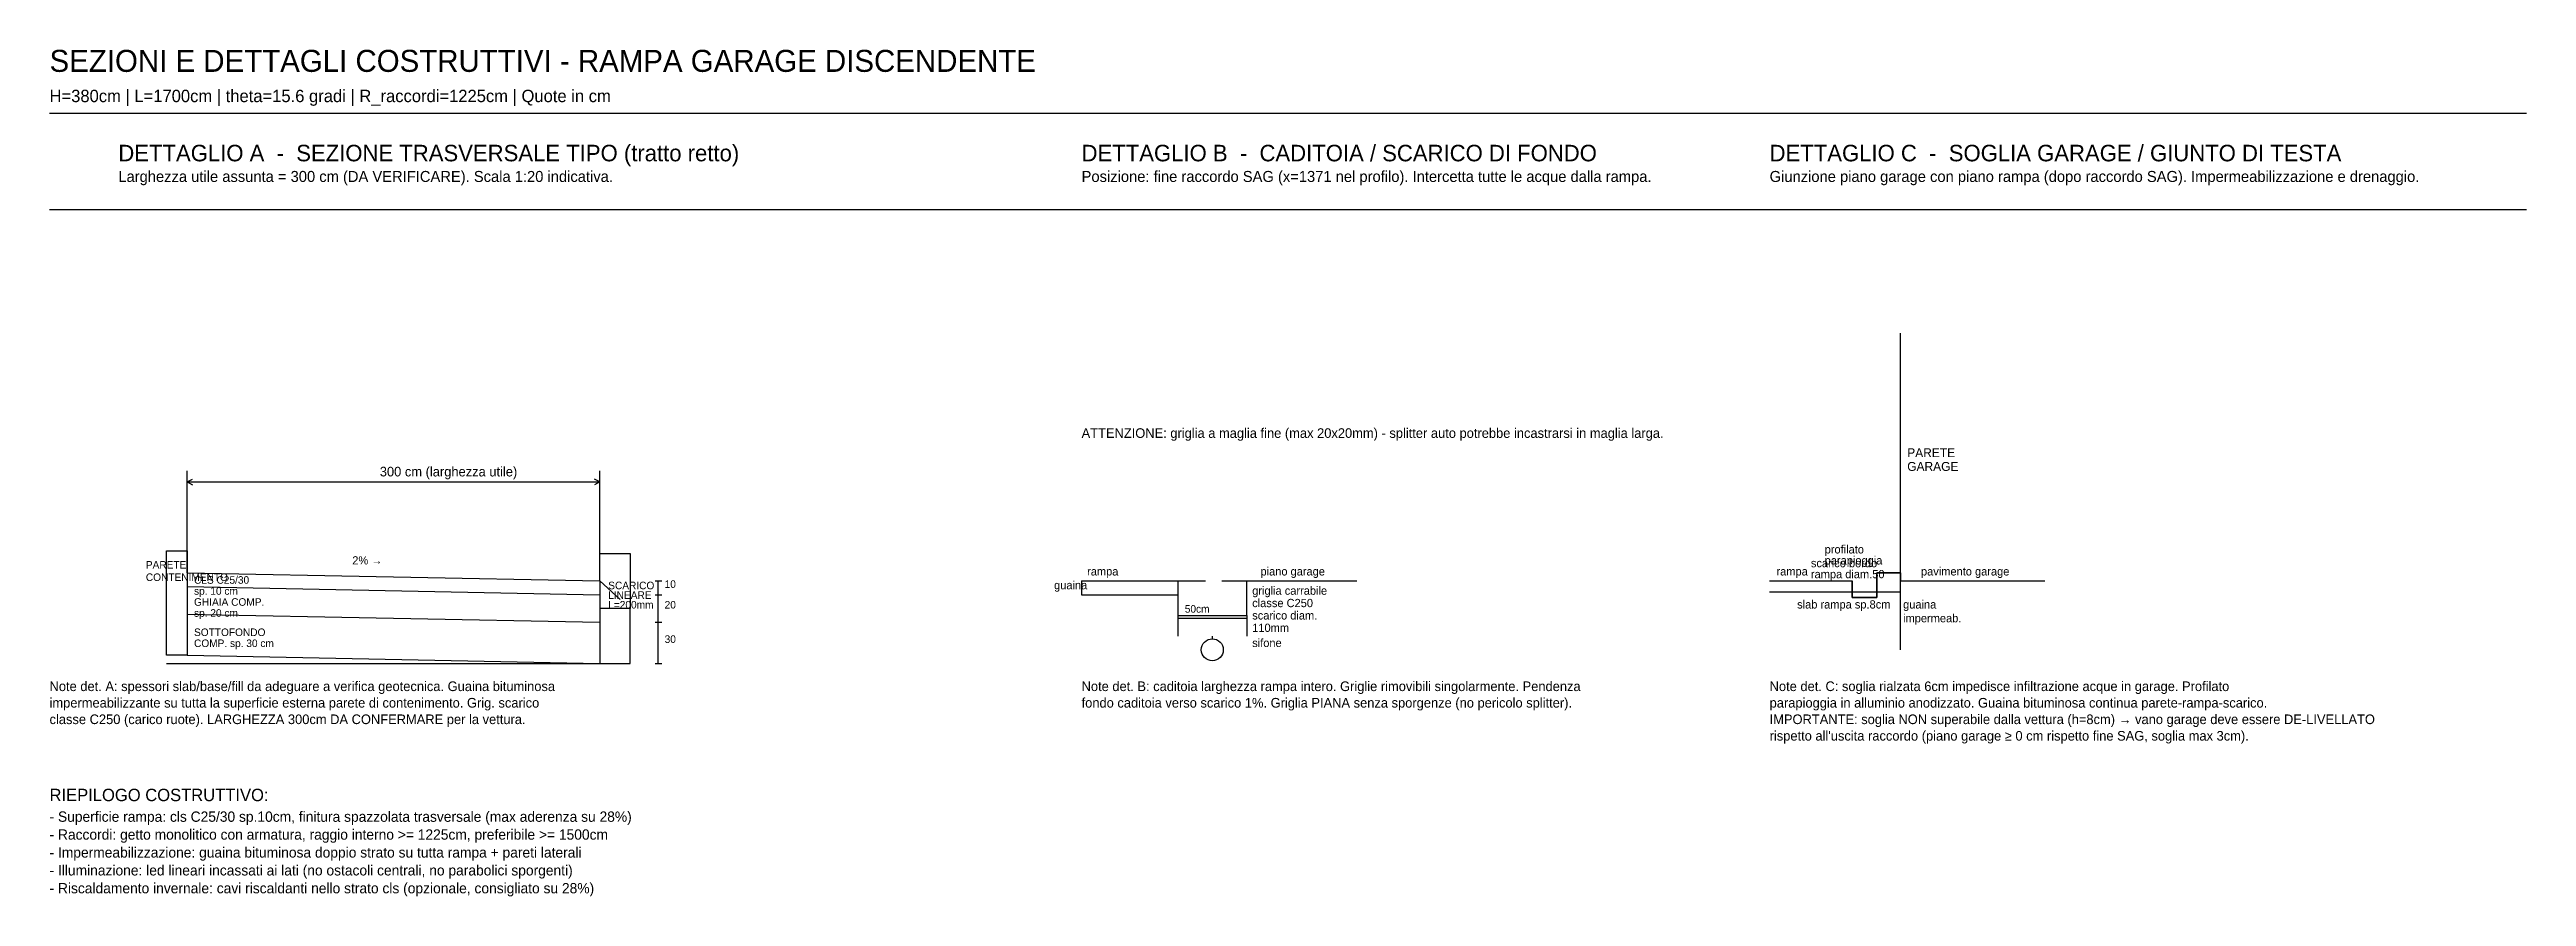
# Model space of a CAD drawing. Header units: centimetres. Extents: x -250 to 1550, y -229 to 386.
import ezdxf

# ---------------------------------------------------------------- set-up
doc = ezdxf.new("R2010")
doc.units = ezdxf.units.CM
doc.header["$LTSCALE"] = 4
doc.linetypes.add('DASHED', pattern=[8, 5, -3])
for name, color, linetype in [('GUAINA', 1, 'CONTINUOUS'), ('QUOTE', 5, 'CONTINUOUS'), ('REF', 8, 'DASHED'), ('STRUTTURA', 2, 'CONTINUOUS'), ('TERRENO', 3, 'CONTINUOUS'), ('TESTO', 7, 'CONTINUOUS')]:
    doc.layers.add(name, color=color, linetype=linetype)

msp = doc.modelspace()

# ---------------------------------------------------------------- linework, layer by layer
at = {"layer": 'GUAINA'}
for p, q in [((500, 0), (500, -10)), ((1060, -12), (1060, 0)), ((1095, 6), (1078, 6)), ((1078, 6), (1078, -12)), ((1095, -40), (1095, 6)), ((500, -10), (570, -10)), ((1078, -12), (1060, -12))]:
    msp.add_line(p, q, dxfattribs=at)
at = {"layer": 'QUOTE'}
for p, q in [((-150, 6), (-150, 80)), ((-150, 72), (-146, 74)), ((-150, 72), (150, 72)), ((-150, 72), (-146, 70)), ((150, 72), (146, 74)), ((150, 72), (146, 70)), ((150, 0), (150, 80)), ((190, 0), (195, 0)), ((192, 0), (192, -60)), ((190, -10), (195, -10)), ((190, -30), (195, -30)), ((570, -25), (570, -28)), ((570, -27), (620, -27)), ((620, -25), (620, -28)), ((190, -60), (195, -60))]:
    msp.add_line(p, q, dxfattribs=at)
at = {"layer": 'REF'}
for p, q in [((150, 0), (172, -20)), ((570, 0), (620, 0))]:
    msp.add_line(p, q, dxfattribs=at)
at = {"layer": 'STRUTTURA'}
for p, q in [((1095, -50), (1095, 180)), ((-165, -54), (-165, 22)), ((-165, 22), (-150, 22)), ((-150, 22), (-150, 6)), ((150, 0), (150, 20)), ((150, 20), (172, 20)), ((172, 20), (172, -20)), ((-150, 6), (150, 0)), ((-150, 6), (-150, -54)), ((150, 0), (150, -60)), ((500, 0), (570, 0)), ((570, 0), (570, -25)), ((620, -25), (620, 0)), ((620, 0), (700, 0)), ((1000, 0), (1060, 0)), ((1060, 0), (1060, -12)), ((1078, 0), (1078, 6)), ((1078, 6), (1095, 6)), ((1078, -12), (1078, 0)), ((1095, 6), (1095, 0)), ((1095, 0), (1200, 0)), ((-150, -4), (150, -10)), ((1095, -8), (1000, -8)), ((1060, -12), (1078, -12)), ((-150, -24), (150, -30)), ((172, -20), (150, -20)), ((150, -20), (150, -60)), ((172, -60), (172, -20)), ((570, -25), (620, -25)), ((570, -25), (570, -40)), ((620, -25), (620, -40)), ((-150, -54), (-165, -54)), ((595, -40), (595, -42)), ((-165, -60), (172, -60))]:
    msp.add_line(p, q, dxfattribs=at)
msp.add_circle((595, -50), 8, dxfattribs=at)
at = {"layer": 'TERRENO'}
msp.add_line((-150, -54), (150, -60), dxfattribs=at)
at = {"layer": 'TESTO'}
for p, q in [((-250, 340), (1550, 340)), ((-250, 270), (1550, 270))]:
    msp.add_line(p, q, dxfattribs=at)

# ---------------------------------------------------------------- texts
at = {"layer": 'GUAINA'}
for s, p in [('guaina', (480, -6)), ('guaina', (1097, -20)), ('impermeab.', (1097, -30))]:
    msp.add_text(s, height=6, dxfattribs=at).set_placement(p)
at = {"layer": 'QUOTE'}
for s, height, p in [('300 cm (larghezza utile)', 7, (-10, 76)), ('10', 5.5, (197, -5)), ('20', 5.5, (197, -20)), ('50cm', 5.5, (575, -23)), ('30', 5.5, (197, -45))]:
    msp.add_text(s, height=height, dxfattribs=at).set_placement(p)
at = {"layer": 'TESTO'}
for s, height, p in [('SEZIONI E DETTAGLI COSTRUTTIVI - RAMPA GARAGE DISCENDENTE', 16, (-250, 370)), ('H=380cm | L=1700cm | theta=15.6 gradi | R_raccordi=1225cm | Quote in cm', 9, (-250, 348)), ('DETTAGLIO A  -  SEZIONE TRASVERSALE TIPO (tratto retto)', 12, (-200, 305)), ('DETTAGLIO B  -  CADITOIA / SCARICO DI FONDO', 12, (500, 305)), ('DETTAGLIO C  -  SOGLIA GARAGE / GIUNTO DI TESTA', 12, (1000, 305)), ('Larghezza utile assunta = 300 cm (DA VERIFICARE). Scala 1:20 indicativa.', 8, (-200, 290)), ('Posizione: fine raccordo SAG (x=1371 nel profilo). Intercetta tutte le acque dalla rampa.', 8, (500, 290)), ('Giunzione piano garage con piano rampa (dopo raccordo SAG). Impermeabilizzazione e drenaggio.', 8, (1000, 290)), ('ATTENZIONE: griglia a maglia fine (max 20x20mm) - splitter auto potrebbe incastrarsi in maglia larga.', 7, (500, 104)), ('PARETE', 6.5, (1100, 90)), ('GARAGE', 6.5, (1100, 80)), ('2% →', 6, (-30, 12)), ('profilato', 6, (1040, 20)), ('parapioggia', 6, (1040, 12)), ('CONTENIMENTO', 5.5, (-180, 0)), ('PARETE', 5.5, (-180, 9)), ('CLS C25/30', 5.5, (-145, -2)), ('rampa', 6, (504, 4)), ('piano garage', 6, (630, 4)), ('rampa', 6, (1005, 4)), ('scarico bordo', 6, (1030, 10)), ('rampa diam.50', 6, (1030, 2)), ('pavimento garage', 6, (1110, 4)), ('sp. 10 cm', 5.5, (-145, -10)), ('GHIAIA COMP.', 5.5, (-145, -18)), ('SCARICO', 5.5, (156, -6)), ('LINEARE', 5.5, (156, -13)), ('L=200mm', 5.5, (156, -20)), ('griglia carrabile', 6, (624, -10)), ('classe C250', 6, (624, -19)), ('slab rampa sp.8cm', 6, (1020, -20)), ('sp. 20 cm', 5.5, (-145, -26)), ('SOTTOFONDO', 5.5, (-145, -40)), ('scarico diam.', 6, (624, -28)), ('110mm', 6, (624, -37)), ('COMP. sp. 30 cm', 5.5, (-145, -48)), ('sifone', 6, (624, -48)), ('impermeabilizzante su tutta la superficie esterna parete di contenimento. Grig. scarico', 7, (-250, -92)), ('Note det. A: spessori slab/base/fill da adeguare a verifica geotecnica. Guaina bituminosa', 7, (-250, -80)), ('fondo caditoia verso scarico 1%. Griglia PIANA senza sporgenze (no pericolo splitter).', 7, (500, -92)), ('Note det. B: caditoia larghezza rampa intero. Griglie rimovibili singolarmente. Pendenza', 7, (500, -80)), ('parapioggia in alluminio anodizzato. Guaina bituminosa continua parete-rampa-scarico.', 7, (1000, -92)), ('Note det. C: soglia rialzata 6cm impedisce infiltrazione acque in garage. Profilato', 7, (1000, -80)), ('classe C250 (carico ruote). LARGHEZZA 300cm DA CONFERMARE per la vettura.', 7, (-250, -104)), ('IMPORTANTE: soglia NON superabile dalla vettura (h=8cm) → vano garage deve essere DE-LIVELLATO', 7, (1000, -104)), ("rispetto all'uscita raccordo (piano garage ≥ 0 cm rispetto fine SAG, soglia max 3cm).", 7, (1000, -116)), ('RIEPILOGO COSTRUTTIVO:', 9, (-250, -160)), ('- Superficie rampa: cls C25/30 sp.10cm, finitura spazzolata trasversale (max aderenza su 28%)', 7.5, (-250, -175)), ('- Raccordi: getto monolitico con armatura, raggio interno >= 1225cm, preferibile >= 1500cm', 7.5, (-250, -188)), ('- Impermeabilizzazione: guaina bituminosa doppio strato su tutta rampa + pareti laterali', 7.5, (-250, -201)), ('- Illuminazione: led lineari incassati ai lati (no ostacoli centrali, no parabolici sporgenti)', 7.5, (-250, -214)), ('- Riscaldamento invernale: cavi riscaldanti nello strato cls (opzionale, consigliato su 28%)', 7.5, (-250, -227))]:
    msp.add_text(s, height=height, dxfattribs=at).set_placement(p)

doc.saveas('drawing.dxf')
